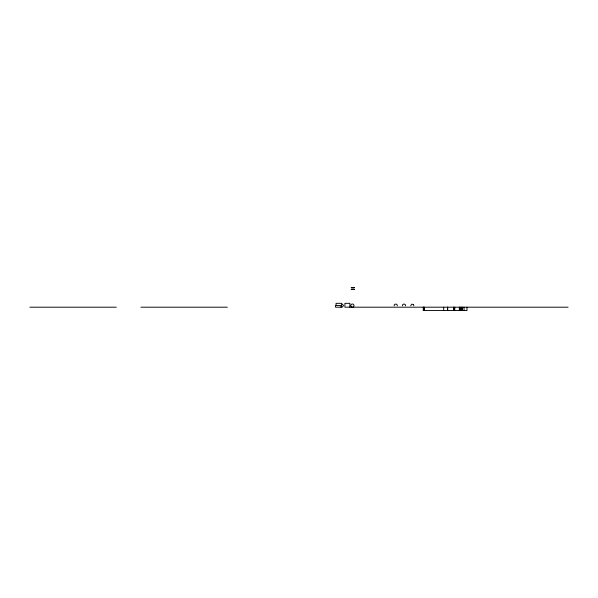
<?xml version="1.0" encoding="UTF-8"?>
<svg xmlns="http://www.w3.org/2000/svg" width="598" height="598" viewBox="0 0 598 598"><rect width="100%" height="100%" fill="white"/><g stroke="black" fill="none" stroke-linecap="round" stroke-linejoin="round"><path stroke-width="0.9" d="M397.319 305.802C397.685 303.478 393.783 303.522 394.149 305.802M405.601 305.802C405.975 303.478 402.073 303.522 402.439 305.802M413.891 305.802L413.517 304.554M342.362 307.11L343.506 305.578L342.362 304.046M29.9 307.193L116.304 307.193M140.926 307.193L227.352 307.193M568.1 307.193L344.911 307.193L344.911 303.328L349.882 303.328L349.882 307.193M423.175 310.512L466.971 310.512L466.971 307.193M413.502 304.546L411.648 304.15L410.729 305.802M464.041 307.193L464.041 310.512M461.925 307.193L461.925 310.512M461.828 307.193L461.828 310.512M460.37 307.193L460.37 310.512M459.825 307.193L459.825 310.512M459.331 307.193L459.331 310.512M454.801 307.193L454.704 310.512M453.897 307.193L453.897 310.512M453.71 307.193L453.71 310.512M447.693 307.193L447.693 310.512M447.528 307.193L447.528 310.512M443.694 307.193L443.694 310.512M424.236 307.193L424.236 310.512M424.034 307.193L424.034 310.512M423.489 307.193L423.489 310.512M423.257 307.193L423.257 310.512M341.039 307.193L341.039 305.541L335.515 305.541L335.515 307.193L341.593 307.193L341.593 303.328L336.069 303.328L336.069 305.645M351.258 287.608L354.427 287.631L351.258 287.608M351.258 289.26L354.427 289.283L351.258 289.26M462.531 310.512L462.531 307.193L462.523 310.512M351.534 306.909A1.592 1.592 0 0 0 353.994 305.675A1.592 1.592 0 0 0 351.699 304.158A1.592 1.592 0 0 0 351.534 306.909"/></g></svg>
